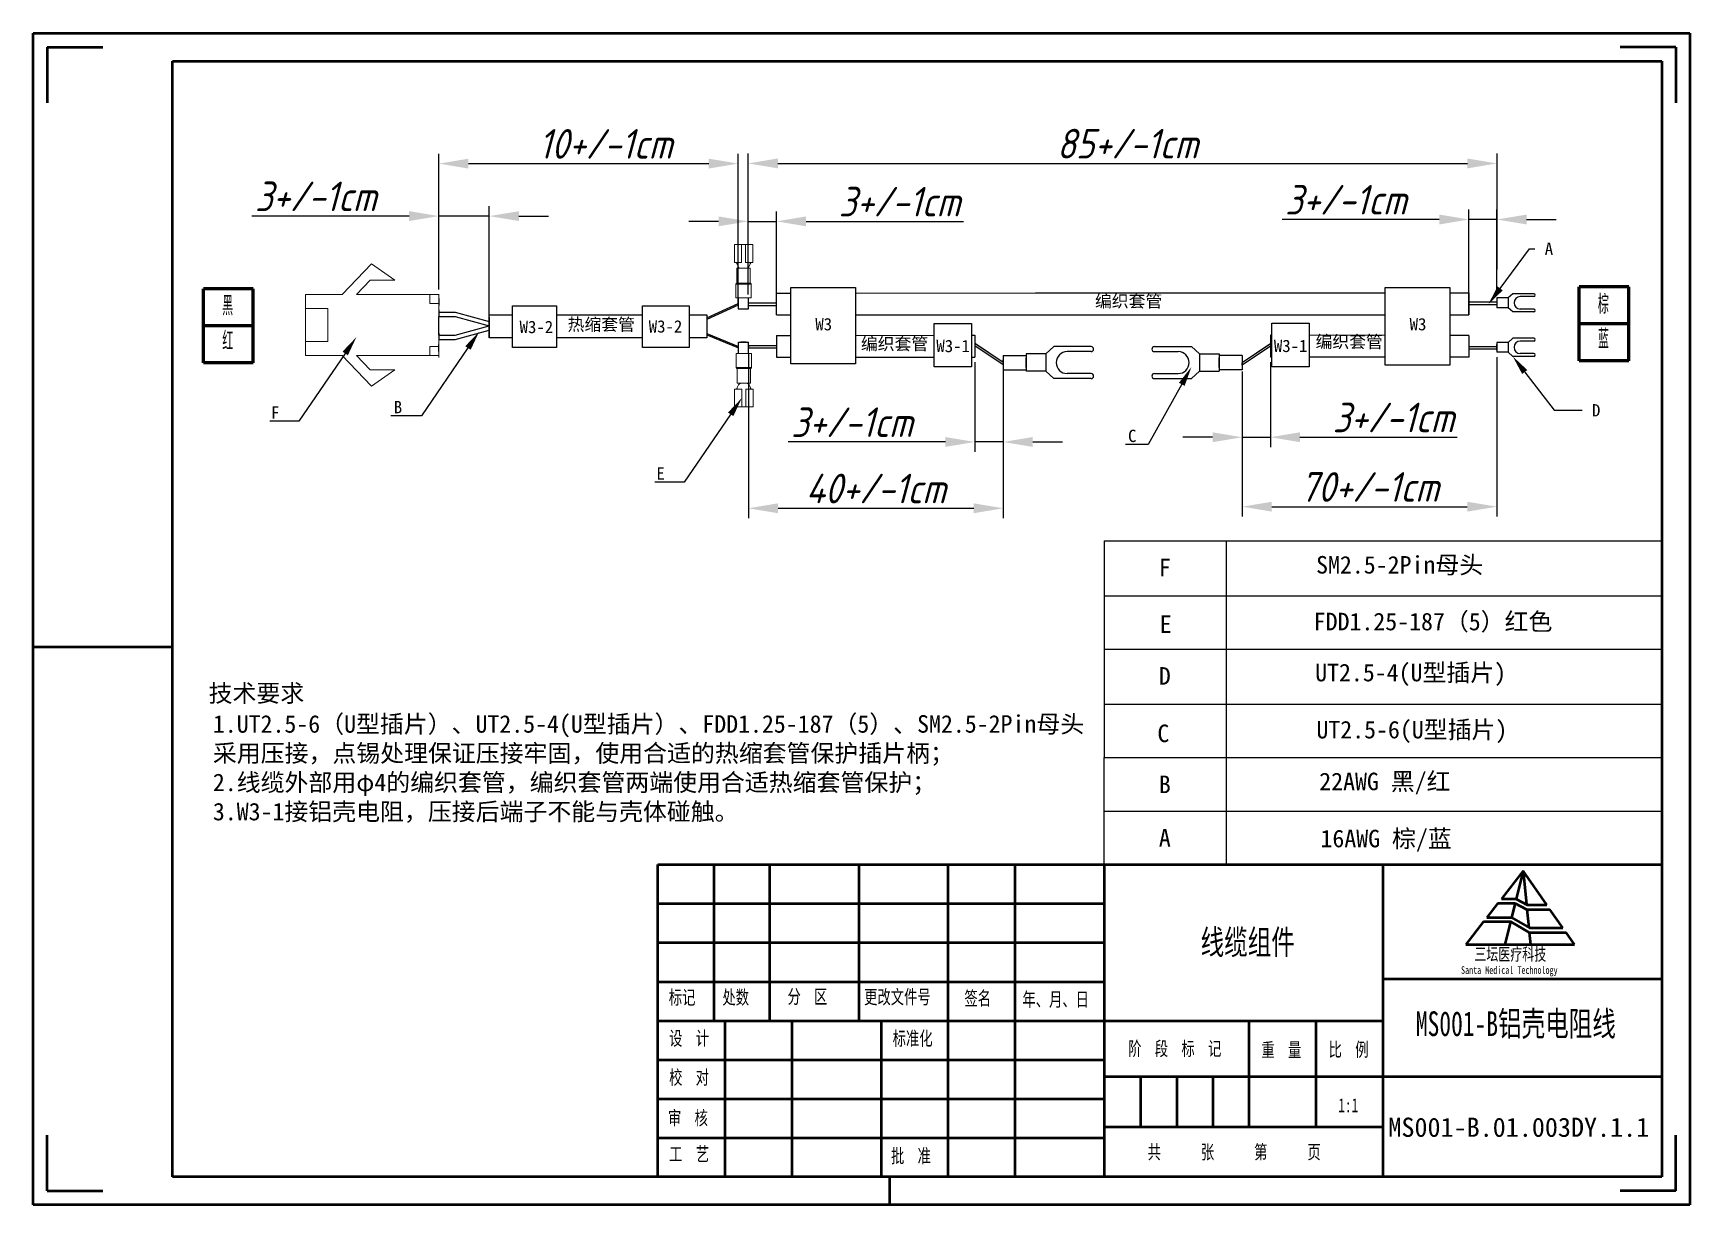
# Model space of a CAD drawing. Header units: millimetres. Extents: x 15931 to 18096, y 1463 to 3040.
# Drawn here: x 16694.1 to 17029.8, y 2802.6 to 3040 of the extents above; entities that cross this region are included whole.
import ezdxf
from ezdxf import colors
from ezdxf.entities.mleader import LeaderData, LeaderLine
from ezdxf.enums import TextEntityAlignment as Align
from ezdxf.math import Vec2, Vec3

# ---------------------------------------------------------------- set-up
doc = ezdxf.new("R2010")
doc.units = ezdxf.units.MM
for name, color, linetype, lineweight in [('dim', 82, 'Continuous', 9), ('总内框线', 7, 'Continuous', 50), ('标注层', 3, 'Continuous', 25)]:
    doc.layers.add(name, color=color, linetype=linetype, lineweight=lineweight)
doc.styles.add('GB', font='gbeitc.shx', dxfattribs={"bigfont": 'gbcbig.shx'})
doc.styles.add('SLDTEXTSTYLE1', font='TXT', dxfattribs={"width": 0.7})
doc.styles.add('TXT08', font='txt.shx', dxfattribs={"width": 0.8, "bigfont": 'gbcbig.shx'})
doc.styles.add('宋体', font='')
doc.styles.get('宋体').set_extended_font_data('SimSun')
doc.dimstyles.new('GB', dxfattribs={"dimtxt": 2.5, "dimasz": 3, "dimexe": 2, "dimexo": 1, "dimgap": 1, "dimtad": 1, "dimtoh": 1, "dimdsep": 46, "dimtxsty": 'GB', "dimcen": 2.5, "dimclrd": 1, "dimclre": 3, "dimclrt": 6, "dimadec": 0, "dimazin": 0, "dimtfac": 1, "dimtmove": 0, "dimatfit": 3, "dimfxl": 4, "dimarcsym": 0})

# ---------------------------------------------------------------- blocks, each defined once
blk = doc.blocks.new('*D332')
at = {"layer": 'Defpoints', "color": 0, "transparency": 16777216}
for p in [(16990.75, 3013.56), (16839.01, 2990.1), (16990.75, 2991.1)]:
    blk.add_point(p, dxfattribs=at)
at = {"layer": '标注层', "color": 3, "lineweight": -2, "transparency": 16777216}
for p, q in [((16839.01, 2991.1), (16839.01, 3015.56)), ((16990.75, 2992.1), (16990.75, 3015.56))]:
    blk.add_line(p, q, dxfattribs=at)
at = {"layer": '标注层', "color": 1, "lineweight": -2, "transparency": 16777216}
blk.add_line((16845.01, 3013.56), (16984.75, 3013.56), dxfattribs=at)
at = {"layer": '标注层', "color": 1, "transparency": 16777216}
for points in [[(16845.01, 3014.56), (16845.01, 3012.56), (16839.01, 3013.56)], [(16984.75, 3014.56), (16984.75, 3012.56), (16990.75, 3013.56)]]:
    blk.add_solid(points, dxfattribs=at)
at = {"layer": '标注层', "color": 6, "transparency": 16777216, "insert": (16915.86, 3017.56), "char_height": 6, "attachment_point": 5, "style": 'GB'}
blk.add_mtext('85+/-1cm', dxfattribs=at)
blk = doc.blocks.new('*D333')
at = {"layer": 'Defpoints', "color": 0, "transparency": 16777216}
for p in [(16990.72, 3002.2), (16985.04, 2986.26), (16990.72, 2986.32)]:
    blk.add_point(p, dxfattribs=at)
at = {"layer": '标注层', "color": 1, "lineweight": -2, "transparency": 16777216}
for p, q in [((16979.04, 3002.2), (16947.17, 3002.2)), ((16990.72, 3002.2), (16985.04, 3002.2)), ((16996.72, 3002.2), (17002.72, 3002.2))]:
    blk.add_line(p, q, dxfattribs=at)
at = {"layer": '标注层', "color": 3, "lineweight": -2, "transparency": 16777216}
for p, q in [((16985.04, 2987.26), (16985.04, 3004.2)), ((16990.72, 2987.32), (16990.72, 3004.2))]:
    blk.add_line(p, q, dxfattribs=at)
at = {"layer": '标注层', "color": 1, "transparency": 16777216}
for points in [[(16979.04, 3003.2), (16979.04, 3001.2), (16985.04, 3002.2)], [(16996.72, 3003.2), (16996.72, 3001.2), (16990.72, 3002.2)]]:
    blk.add_solid(points, dxfattribs=at)
at = {"layer": '标注层', "color": 6, "transparency": 16777216, "insert": (16960.1, 3006.2), "char_height": 6, "attachment_point": 5, "style": 'GB'}
blk.add_mtext('3+/-1cm', dxfattribs=at)
blk = doc.blocks.new('*D334')
at = {"layer": 'Defpoints', "color": 0, "transparency": 16777216}
for p in [(16839, 3001.82), (16839, 2986.04), (16844.73, 2986.26)]:
    blk.add_point(p, dxfattribs=at)
at = {"layer": '标注层', "color": 1, "lineweight": -2, "transparency": 16777216}
for p, q in [((16833, 3001.82), (16827, 3001.82)), ((16839, 3001.82), (16844.73, 3001.82)), ((16850.73, 3001.82), (16882.6, 3001.82))]:
    blk.add_line(p, q, dxfattribs=at)
at = {"layer": '标注层', "color": 3, "lineweight": -2, "transparency": 16777216}
for p, q in [((16839, 2987.04), (16839, 3003.82)), ((16844.73, 2987.26), (16844.73, 3003.82))]:
    blk.add_line(p, q, dxfattribs=at)
at = {"layer": '标注层', "color": 1, "transparency": 16777216}
for points in [[(16833, 3002.82), (16833, 3000.82), (16839, 3001.82)], [(16850.73, 3002.82), (16850.73, 3000.82), (16844.73, 3001.82)]]:
    blk.add_solid(points, dxfattribs=at)
at = {"layer": '标注层', "color": 6, "transparency": 16777216, "insert": (16869.66, 3005.82), "char_height": 6, "attachment_point": 5, "style": 'GB'}
blk.add_mtext('3+/-1cm', dxfattribs=at)
blk = doc.blocks.new('*D335')
at = {"layer": 'Defpoints', "color": 0, "transparency": 16777216}
for p in [(16839.05, 2976.13), (16890.7, 2972.68), (16890.7, 2943.7)]:
    blk.add_point(p, dxfattribs=at)
at = {"layer": '标注层', "color": 3, "lineweight": -2, "transparency": 16777216}
for p, q in [((16839.05, 2975.13), (16839.05, 2941.7)), ((16890.7, 2971.68), (16890.7, 2941.7))]:
    blk.add_line(p, q, dxfattribs=at)
at = {"layer": '标注层', "color": 1, "lineweight": -2, "transparency": 16777216}
blk.add_line((16845.05, 2943.7), (16884.7, 2943.7), dxfattribs=at)
at = {"layer": '标注层', "color": 1, "transparency": 16777216}
for points in [[(16845.05, 2944.7), (16845.05, 2942.7), (16839.05, 2943.7)], [(16884.7, 2944.7), (16884.7, 2942.7), (16890.7, 2943.7)]]:
    blk.add_solid(points, dxfattribs=at)
at = {"layer": '标注层', "color": 6, "transparency": 16777216, "insert": (16864.87, 2947.7), "char_height": 6, "attachment_point": 5, "style": 'GB'}
blk.add_mtext('40+/-1cm', dxfattribs=at)
blk = doc.blocks.new('*D336')
at = {"layer": 'Defpoints', "color": 0, "transparency": 16777216}
for p in [(16990.72, 2975.31), (16939.1, 2972.41), (16990.72, 2944.02)]:
    blk.add_point(p, dxfattribs=at)
at = {"layer": '标注层', "color": 3, "lineweight": -2, "transparency": 16777216}
for p, q in [((16939.1, 2971.41), (16939.1, 2942.02)), ((16990.72, 2974.31), (16990.72, 2942.02))]:
    blk.add_line(p, q, dxfattribs=at)
at = {"layer": '标注层', "color": 1, "lineweight": -2, "transparency": 16777216}
blk.add_line((16945.1, 2944.02), (16984.72, 2944.02), dxfattribs=at)
at = {"layer": '标注层', "color": 1, "transparency": 16777216}
for points in [[(16945.1, 2945.02), (16945.1, 2943.02), (16939.1, 2944.02)], [(16984.72, 2945.02), (16984.72, 2943.02), (16990.72, 2944.02)]]:
    blk.add_solid(points, dxfattribs=at)
at = {"layer": '标注层', "color": 6, "transparency": 16777216, "insert": (16964.91, 2948.02), "char_height": 6, "attachment_point": 5, "style": 'GB'}
blk.add_mtext('70+/-1cm', dxfattribs=at)
blk = doc.blocks.new('*D337')
at = {"layer": 'Defpoints', "color": 0, "transparency": 16777216}
for p in [(16884.95, 2974.31), (16890.67, 2972.74), (16890.67, 2957.13)]:
    blk.add_point(p, dxfattribs=at)
at = {"layer": '标注层', "color": 3, "lineweight": -2, "transparency": 16777216}
for p, q in [((16884.95, 2973.31), (16884.95, 2955.13)), ((16890.67, 2971.74), (16890.67, 2955.13))]:
    blk.add_line(p, q, dxfattribs=at)
at = {"layer": '标注层', "color": 1, "lineweight": -2, "transparency": 16777216}
for p, q in [((16878.95, 2957.13), (16847.08, 2957.13)), ((16890.67, 2957.13), (16884.95, 2957.13)), ((16896.67, 2957.13), (16902.67, 2957.13))]:
    blk.add_line(p, q, dxfattribs=at)
at = {"layer": '标注层', "color": 1, "transparency": 16777216}
for points in [[(16878.95, 2958.13), (16878.95, 2956.13), (16884.95, 2957.13)], [(16896.67, 2958.13), (16896.67, 2956.13), (16890.67, 2957.13)]]:
    blk.add_solid(points, dxfattribs=at)
at = {"layer": '标注层', "color": 6, "transparency": 16777216, "insert": (16860.02, 2961.13), "char_height": 6, "attachment_point": 5, "style": 'GB'}
blk.add_mtext('3+/-1cm', dxfattribs=at)
blk = doc.blocks.new('*D338')
at = {"layer": 'Defpoints', "color": 0, "transparency": 16777216}
for p in [(16939.1, 2971.77), (16944.81, 2974.31), (16944.81, 2958.09)]:
    blk.add_point(p, dxfattribs=at)
at = {"layer": '标注层', "color": 3, "lineweight": -2, "transparency": 16777216}
for p, q in [((16944.81, 2973.31), (16944.81, 2956.09)), ((16939.1, 2970.77), (16939.1, 2956.09))]:
    blk.add_line(p, q, dxfattribs=at)
at = {"layer": '标注层', "color": 1, "lineweight": -2, "transparency": 16777216}
for p, q in [((16933.1, 2958.09), (16927.1, 2958.09)), ((16939.1, 2958.09), (16944.81, 2958.09)), ((16950.81, 2958.09), (16982.69, 2958.09))]:
    blk.add_line(p, q, dxfattribs=at)
at = {"layer": '标注层', "color": 1, "transparency": 16777216}
for points in [[(16933.1, 2959.09), (16933.1, 2957.09), (16939.1, 2958.09)], [(16950.81, 2959.09), (16950.81, 2957.09), (16944.81, 2958.09)]]:
    blk.add_solid(points, dxfattribs=at)
at = {"layer": '标注层', "color": 6, "transparency": 16777216, "insert": (16969.75, 2962.09), "char_height": 6, "attachment_point": 5, "style": 'GB'}
blk.add_mtext('3+/-1cm', dxfattribs=at)
blk = doc.blocks.new('*D431')
at = {"layer": 'Defpoints', "color": 0, "transparency": 16777216}
for p in [(16837, 3013.52), (16776.3, 2987.05), (16837, 2984.04)]:
    blk.add_point(p, dxfattribs=at)
at = {"layer": '标注层', "color": 3, "lineweight": -2, "transparency": 16777216}
for p, q in [((16776.3, 2988.05), (16776.3, 3015.52)), ((16837, 2985.04), (16837, 3015.52))]:
    blk.add_line(p, q, dxfattribs=at)
at = {"layer": '标注层', "color": 1, "lineweight": -2, "transparency": 16777216}
blk.add_line((16782.3, 3013.52), (16831, 3013.52), dxfattribs=at)
at = {"layer": '标注层', "color": 1, "transparency": 16777216}
for points in [[(16782.3, 3014.52), (16782.3, 3012.52), (16776.3, 3013.52)], [(16831, 3014.52), (16831, 3012.52), (16837, 3013.52)]]:
    blk.add_solid(points, dxfattribs=at)
at = {"layer": '标注层', "color": 6, "transparency": 16777216, "insert": (16810.09, 3017.52), "char_height": 6, "attachment_point": 5, "style": 'GB'}
blk.add_mtext('10+/-1cm', dxfattribs=at)
blk = doc.blocks.new('*D432')
at = {"layer": 'Defpoints', "color": 0, "transparency": 16777216}
for p in [(16776.3, 3002.89), (16776.3, 2987.01), (16786.54, 2981.42)]:
    blk.add_point(p, dxfattribs=at)
at = {"layer": '标注层', "color": 3, "lineweight": -2, "transparency": 16777216}
for p, q in [((16776.3, 2988.01), (16776.3, 3004.89)), ((16786.54, 2982.42), (16786.54, 3004.89))]:
    blk.add_line(p, q, dxfattribs=at)
at = {"layer": '标注层', "color": 1, "lineweight": -2, "transparency": 16777216}
for p, q in [((16770.3, 3002.89), (16738.43, 3002.89)), ((16786.54, 3002.89), (16776.3, 3002.89)), ((16792.54, 3002.89), (16798.54, 3002.89))]:
    blk.add_line(p, q, dxfattribs=at)
at = {"layer": '标注层', "color": 1, "transparency": 16777216}
for points in [[(16770.3, 3003.89), (16770.3, 3001.89), (16776.3, 3002.89)], [(16792.54, 3003.89), (16792.54, 3001.89), (16786.54, 3002.89)]]:
    blk.add_solid(points, dxfattribs=at)
at = {"layer": '标注层', "color": 6, "transparency": 16777216, "insert": (16751.37, 3006.89), "char_height": 6, "attachment_point": 5, "style": 'GB'}
blk.add_mtext('3+/-1cm', dxfattribs=at)

msp = doc.modelspace()

# ---------------------------------------------------------------- linework, layer by layer
at = {"linetype": 'Continuous', "lineweight": 15}
for p, q in [((16836.193, 2997.112), (16836.193, 2993.512)), ((16836.193, 2997.112), (16837.654, 2997.112)), ((16837.654, 2993.512), (16837.654, 2997.112)), ((16837.654, 2997.112), (16838.487, 2997.112)), ((16838.487, 2997.112), (16838.487, 2993.512)), ((16838.487, 2997.112), (16839.947, 2997.112)), ((16839.947, 2993.512), (16839.947, 2997.112)), ((16836.193, 2993.512), (16837.654, 2993.512)), ((16836.73, 2993.193), (16836.57, 2993.512)), ((16836.72, 2992.312), (16836.72, 2989.312)), ((16836.72, 2992.312), (16839.42, 2992.312)), ((16836.73, 2993.512), (16836.73, 2993.193)), ((16837.004, 2992.644), (16836.73, 2993.193)), ((16838.487, 2993.512), (16839.947, 2993.512)), ((16839.411, 2993.193), (16839.136, 2992.644)), ((16839.57, 2993.512), (16839.411, 2993.193)), ((16839.411, 2993.193), (16839.411, 2993.512)), ((16839.42, 2989.312), (16839.42, 2992.312)), ((16836.51, 2989.107), (16836.51, 2986.312)), ((16839.63, 2989.107), (16836.51, 2989.107)), ((16836.673, 2989.294), (16836.528, 2989.149)), ((16836.528, 2989.149), (16839.613, 2989.149)), ((16839.468, 2989.294), (16836.673, 2989.294)), ((16836.715, 2989.312), (16839.425, 2989.312)), ((16839.613, 2989.149), (16839.468, 2989.294)), ((16839.63, 2986.312), (16839.63, 2989.107)), ((16839.63, 2986.312), (16836.51, 2986.312)), ((16836.563, 2972.234), (16836.563, 2975.029)), ((16839.683, 2975.029), (16836.563, 2975.029)), ((16839.683, 2975.029), (16839.683, 2972.234)), ((16839.683, 2972.234), (16836.563, 2972.234)), ((16836.726, 2972.047), (16836.581, 2972.192)), ((16836.581, 2972.192), (16839.666, 2972.192)), ((16839.521, 2972.047), (16836.726, 2972.047)), ((16836.768, 2972.029), (16839.478, 2972.029)), ((16836.773, 2969.029), (16836.773, 2972.029)), ((16839.473, 2972.029), (16839.473, 2969.029)), ((16839.666, 2972.192), (16839.521, 2972.047)), ((16836.246, 2964.229), (16836.246, 2967.829)), ((16836.246, 2967.829), (16837.707, 2967.829)), ((16836.782, 2968.148), (16836.623, 2967.829)), ((16836.773, 2969.029), (16839.473, 2969.029)), ((16837.057, 2968.698), (16836.782, 2968.148)), ((16836.782, 2967.829), (16836.782, 2968.148)), ((16837.707, 2967.829), (16837.707, 2964.229)), ((16838.54, 2964.229), (16838.54, 2967.829)), ((16838.54, 2967.829), (16840, 2967.829)), ((16839.464, 2968.148), (16839.189, 2968.698)), ((16839.623, 2967.829), (16839.464, 2968.148)), ((16839.464, 2968.148), (16839.464, 2967.829)), ((16840, 2967.829), (16840, 2964.229)), ((16836.246, 2964.229), (16837.707, 2964.229)), ((16837.707, 2964.229), (16838.54, 2964.229)), ((16838.54, 2964.229), (16840, 2964.229))]:
    msp.add_line(p, q, dxfattribs=at)
at = {"color": 7, "linetype": 'Continuous', "lineweight": 15}
for p, q in [((16762.665, 2993.202), (16756.725, 2987.015)), ((16767.366, 2989.908), (16762.665, 2993.202)), ((16759.633, 2987.015), (16762.41, 2989.908)), ((16762.41, 2989.908), (16767.366, 2989.908)), ((16749.304, 2987.015), (16749.304, 2984.202)), ((16756.725, 2987.015), (16749.304, 2987.015)), ((16774.504, 2987.015), (16759.633, 2987.015)), ((16776.304, 2987.015), (16774.504, 2987.015)), ((16774.504, 2987.015), (16774.504, 2985.215)), ((16774.504, 2985.215), (16776.304, 2985.215)), ((16776.304, 2987.047), (16776.304, 2974.247)), ((16776.304, 2985.215), (16776.304, 2987.015)), ((16776.304, 2985.215), (16776.304, 2976.44)), ((16749.304, 2977.452), (16749.304, 2984.202)), ((16749.304, 2984.202), (16753.804, 2984.202)), ((16753.804, 2977.452), (16753.804, 2984.202)), ((16749.304, 2977.452), (16753.804, 2977.452)), ((16749.304, 2977.452), (16749.304, 2974.64)), ((16756.725, 2974.64), (16749.304, 2974.64)), ((16756.725, 2974.64), (16762.665, 2968.452)), ((16762.41, 2971.747), (16759.633, 2974.64)), ((16774.504, 2974.64), (16759.633, 2974.64)), ((16774.504, 2976.44), (16774.504, 2974.64)), ((16776.304, 2976.44), (16774.504, 2976.44)), ((16774.504, 2974.64), (16776.304, 2974.64)), ((16776.304, 2974.64), (16776.304, 2976.44)), ((16767.366, 2971.747), (16762.41, 2971.747)), ((16762.665, 2968.452), (16767.366, 2971.747))]:
    msp.add_line(p, q, dxfattribs=at)
at = {"color": 3, "lineweight": 60}
for p, q in [((16728.634, 2980.682), (16728.634, 2988.182)), ((16738.667, 2988.182), (16728.634, 2988.182)), ((16738.667, 2980.682), (16738.667, 2988.182)), ((17007.401, 2981.079), (17007.401, 2988.579)), ((17017.434, 2988.579), (17007.401, 2988.579)), ((17017.434, 2981.079), (17017.434, 2988.579)), ((16738.667, 2980.682), (16728.634, 2980.682)), ((16728.634, 2973.182), (16728.634, 2980.682)), ((16738.667, 2973.182), (16738.667, 2980.682)), ((17017.434, 2981.079), (17007.401, 2981.079)), ((17007.401, 2973.579), (17007.401, 2981.079)), ((17017.434, 2973.579), (17017.434, 2981.079)), ((16738.667, 2973.182), (16728.634, 2973.182)), ((17017.434, 2973.579), (17007.401, 2973.579))]:
    msp.add_line(p, q, dxfattribs=at)
for p, q in [((16776.304, 2986.211), (16776.304, 2984.789)), ((16830.619, 2982.272), (16836.997, 2985.183)), ((16836.997, 2984.848), (16830.619, 2981.94)), ((16836.997, 2986.323), (16836.997, 2984.043)), ((16838.998, 2986.323), (16838.998, 2984.043)), ((16844.679, 2985.236), (16838.998, 2985.236)), ((16838.998, 2985.236), (16838.998, 2984.736)), ((16844.679, 2984.736), (16838.998, 2984.736)), ((16844.726, 2987.258), (16847.658, 2987.262)), ((16844.726, 2985.138), (16844.726, 2987.258)), ((16844.726, 2982.899), (16844.726, 2985.138)), ((16860.748, 2987.281), (16897.22, 2987.335)), ((16897.22, 2987.335), (16928.889, 2987.377)), ((16928.889, 2987.377), (16968.087, 2987.377)), ((16981.178, 2987.377), (16985.042, 2987.377)), ((16985.042, 2987.377), (16985.042, 2985.138)), ((16985.042, 2987.377), (16985.042, 2985.138)), ((16985.042, 2985.138), (16985.042, 2987.258)), ((16985.042, 2985.513), (16990.723, 2985.513)), ((16985.042, 2985.138), (16985.042, 2982.899)), ((16985.042, 2985.138), (16985.042, 2982.899)), ((16985.042, 2982.899), (16985.042, 2985.138)), ((16985.042, 2985.013), (16990.723, 2985.013)), ((16993.004, 2986.321), (16990.723, 2986.321)), ((16990.723, 2986.321), (16990.723, 2984.32)), ((16993.926, 2987.158), (16993.004, 2986.321)), ((16993.004, 2986.321), (16993.004, 2984.32)), ((16998.186, 2987.158), (16993.926, 2987.158)), ((16998.186, 2986.579), (16995.446, 2986.579)), ((16776.304, 2983.875), (16776.304, 2982.453)), ((16776.304, 2983.434), (16779.61, 2983.434)), ((16776.304, 2982.522), (16779.61, 2982.522)), ((16776.304, 2978.771), (16776.304, 2982.522)), ((16776.304, 2979.202), (16776.304, 2982.453)), ((16776.304, 2979.202), (16776.304, 2982.091)), ((16779.61, 2983.434), (16786.542, 2981.528)), ((16779.61, 2982.522), (16786.542, 2980.639)), ((16786.542, 2978.21), (16786.542, 2982.861)), ((16786.542, 2982.417), (16786.542, 2981.528)), ((16786.542, 2981.528), (16786.542, 2980.639)), ((16830.619, 2982.861), (16830.619, 2978.21)), ((16838.998, 2984.043), (16836.997, 2984.043)), ((16844.726, 2982.899), (16847.658, 2982.899)), ((16860.748, 2982.899), (16897.22, 2982.899)), ((16897.22, 2982.899), (16926.947, 2982.899)), ((16926.947, 2982.899), (16968.087, 2982.899)), ((16981.178, 2982.899), (16985.042, 2982.899)), ((16993.004, 2984.32), (16990.723, 2984.32)), ((16993.926, 2983.483), (16993.004, 2984.32)), ((16998.186, 2983.483), (16993.926, 2983.483)), ((16998.186, 2984.063), (16995.446, 2984.063)), ((16776.304, 2979.202), (16776.304, 2977.78)), ((16776.304, 2978.771), (16779.61, 2978.771)), ((16776.304, 2977.859), (16779.61, 2977.859)), ((16779.61, 2978.771), (16786.542, 2980.639)), ((16779.61, 2977.859), (16786.542, 2979.75)), ((16786.542, 2980.639), (16786.542, 2979.75)), ((16786.542, 2979.75), (16786.542, 2978.862)), ((16786.542, 2978.862), (16786.542, 2978.21)), ((16830.619, 2979.096), (16837.044, 2976.474)), ((16830.619, 2978.869), (16837.044, 2976.205)), ((16844.726, 2978.697), (16847.658, 2978.702)), ((16844.726, 2978.697), (16844.726, 2974.314)), ((16860.748, 2978.725), (16876.681, 2978.753)), ((16884.264, 2978.766), (16884.954, 2978.768)), ((16884.954, 2978.768), (16884.954, 2974.314)), ((16945.084, 2978.767), (16944.814, 2978.768)), ((16944.814, 2978.768), (16944.814, 2974.314)), ((16968.087, 2978.727), (16952.667, 2978.754)), ((16985.042, 2978.697), (16981.178, 2978.704)), ((16985.042, 2978.697), (16985.042, 2974.314)), ((16993.926, 2978.151), (16993.004, 2977.314)), ((16998.186, 2978.151), (16993.926, 2978.151)), ((16776.304, 2975.444), (16776.304, 2976.866)), ((16837.044, 2975.065), (16837.044, 2977.345)), ((16837.044, 2977.345), (16839.045, 2977.345)), ((16838.608, 2977.345), (16837.482, 2977.345)), ((16837.804, 2977.345), (16838.286, 2977.345)), ((16837.804, 2977.345), (16838.286, 2977.345)), ((16839.045, 2975.065), (16839.045, 2977.345)), ((16844.726, 2976.635), (16839.045, 2976.635)), ((16839.045, 2976.635), (16839.045, 2976.135)), ((16844.726, 2976.135), (16839.045, 2976.135)), ((16890.669, 2973.224), (16884.956, 2977.066)), ((16890.669, 2972.742), (16884.956, 2976.585)), ((16890.669, 2973.224), (16885.068, 2976.992)), ((16890.669, 2974.674), (16890.669, 2971.775)), ((16890.669, 2974.673), (16895.311, 2974.673)), ((16899.332, 2974.976), (16895.311, 2974.976)), ((16895.311, 2974.976), (16895.311, 2971.448)), ((16900.957, 2976.451), (16899.332, 2974.976)), ((16899.332, 2974.976), (16899.332, 2971.448)), ((16908.469, 2976.451), (16900.957, 2976.451)), ((16908.469, 2975.43), (16903.638, 2975.43)), ((16921.3, 2976.451), (16928.812, 2976.451)), ((16921.3, 2975.43), (16926.13, 2975.43)), ((16928.812, 2976.451), (16930.437, 2974.976)), ((16930.437, 2974.976), (16930.437, 2971.448)), ((16930.437, 2974.976), (16934.457, 2974.976)), ((16934.457, 2974.976), (16934.457, 2971.448)), ((16939.1, 2974.673), (16934.457, 2974.673)), ((16939.1, 2973.224), (16944.812, 2977.066)), ((16939.1, 2973.224), (16944.701, 2976.992)), ((16939.1, 2972.742), (16944.812, 2976.585)), ((16939.1, 2974.674), (16939.1, 2971.775)), ((16985.042, 2976.506), (16990.723, 2976.506)), ((16985.042, 2976.006), (16990.723, 2976.006)), ((16993.004, 2977.314), (16990.723, 2977.314)), ((16990.723, 2977.314), (16990.723, 2975.313)), ((16990.723, 2975.751), (16990.723, 2976.877)), ((16990.723, 2976.555), (16990.723, 2976.073)), ((16990.723, 2976.555), (16990.723, 2976.073)), ((16993.004, 2975.313), (16990.723, 2975.313)), ((16993.004, 2977.314), (16993.004, 2975.313)), ((16993.926, 2974.477), (16993.004, 2975.313)), ((16998.186, 2974.477), (16993.926, 2974.477)), ((16998.186, 2977.572), (16995.446, 2977.572)), ((16998.186, 2975.056), (16995.446, 2975.056)), ((16844.726, 2974.314), (16847.658, 2974.314)), ((16860.748, 2974.314), (16876.681, 2974.314)), ((16884.264, 2974.314), (16884.954, 2974.314)), ((16890.702, 2972.678), (16890.635, 2973.77)), ((16890.669, 2974.034), (16890.669, 2972.414)), ((16890.669, 2971.774), (16895.311, 2971.774)), ((16895.311, 2972.219), (16895.311, 2974.205)), ((16895.311, 2973.637), (16895.311, 2972.787)), ((16895.311, 2973.637), (16895.311, 2972.787)), ((16899.332, 2971.448), (16895.311, 2971.448)), ((16900.957, 2969.973), (16899.332, 2971.448)), ((16928.812, 2969.973), (16930.437, 2971.448)), ((16930.437, 2971.448), (16934.457, 2971.448)), ((16934.457, 2972.219), (16934.457, 2974.205)), ((16934.457, 2973.637), (16934.457, 2972.787)), ((16934.457, 2973.637), (16934.457, 2972.787)), ((16939.1, 2971.774), (16934.457, 2971.774)), ((16939.066, 2972.678), (16939.134, 2973.77)), ((16939.1, 2974.034), (16939.1, 2972.414)), ((16945.084, 2974.314), (16944.814, 2974.314)), ((16968.087, 2974.314), (16952.667, 2974.314)), ((16985.042, 2974.314), (16981.178, 2974.314)), ((16908.469, 2969.973), (16900.957, 2969.973)), ((16908.469, 2970.994), (16903.638, 2970.994)), ((16921.3, 2970.994), (16926.13, 2970.994)), ((16921.3, 2969.973), (16928.812, 2969.973)), ((16911.13, 2937.137), (16911.13, 2915.162)), ((16911.13, 2937.137), (17024.209, 2937.137)), ((16911.13, 2937.137), (17024.209, 2937.137)), ((16935.928, 2925.99), (16935.928, 2936.977)), ((16911.13, 2925.99), (17024.165, 2925.99)), ((16911.13, 2925.99), (17024.209, 2925.99)), ((16935.928, 2904.016), (16935.928, 2925.99)), ((16911.13, 2915.162), (16911.13, 2893.188)), ((16911.13, 2915.162), (17024.209, 2915.162)), ((16911.13, 2915.162), (17024.209, 2915.162)), ((16911.13, 2904.016), (17024.209, 2904.016)), ((16935.928, 2882.041), (16935.928, 2904.016)), ((16911.13, 2871.532), (16911.13, 2893.188)), ((16911.13, 2893.188), (17024.209, 2893.188)), ((16911.13, 2893.188), (17024.209, 2893.188)), ((16935.928, 2871.532), (16935.928, 2893.188)), ((16911.13, 2882.36), (17024.209, 2882.36))]:
    msp.add_line(p, q)
for points in [[(16847.658, 2988.394), (16860.748, 2988.394), (16860.748, 2972.991), (16847.658, 2972.991)], [(16968.087, 2988.394), (16981.178, 2988.394), (16981.178, 2972.688), (16968.087, 2972.688)], [(16800.177, 2976.287), (16791.229, 2976.287), (16791.229, 2984.69), (16800.177, 2984.69)], [(16827.056, 2976.287), (16817.564, 2976.287), (16817.564, 2984.69), (16827.056, 2984.69)], [(16876.681, 2981.149), (16884.264, 2981.149), (16884.264, 2972.349), (16876.681, 2972.349)], [(16945.084, 2981.178), (16952.667, 2981.178), (16952.667, 2972.378), (16945.084, 2972.378)]]:
    msp.add_lwpolyline(points, close=True)
for points in [[(16791.229, 2978.21), (16786.542, 2978.21), (16786.542, 2982.861), (16791.229, 2982.861)], [(16800.177, 2982.861), (16817.564, 2982.861)], [(16827.056, 2982.861), (16830.619, 2982.861)], [(16817.564, 2978.21), (16800.177, 2978.21)], [(16830.619, 2978.21), (16827.056, 2978.21)]]:
    msp.add_lwpolyline(points)
at = {"linetype": 'Continuous', "lineweight": 15}
for centre, radius, start, end in [((16837.541, 2992.912), 0.6, 206.56505, 270), ((16838.599, 2992.912), 0.6, 270, 333.43495), ((16836.57, 2989.107), 0.06, 135, 180), ((16836.715, 2989.252), 0.06, 90, 135), ((16839.425, 2989.252), 0.06, 45, 90), ((16839.57, 2989.107), 0.06, 0, 45), ((16836.623, 2972.234), 0.06, 180, 225), ((16836.768, 2972.089), 0.06, 225, 270), ((16839.478, 2972.089), 0.06, 270, 315), ((16839.623, 2972.234), 0.06, 315, 0), ((16837.594, 2968.429), 0.6, 90, 153.43495), ((16838.652, 2968.429), 0.6, 26.56505, 90)]:
    msp.add_arc(centre, radius, start, end, dxfattribs=at)
for centre, radius, start, end in [((16995.446, 2985.321), 1.258, 90, 270), ((16998.186, 2986.868), 0.29, 270, 90), ((16998.186, 2983.773), 0.29, 270, 90), ((16998.186, 2977.861), 0.29, 270, 90), ((16903.638, 2973.212), 2.218, 90, 270), ((16908.469, 2975.94), 0.51, 270, 90), ((16921.3, 2975.94), 0.51, 90, 270), ((16926.13, 2973.212), 2.218, 270, 90), ((16995.446, 2976.314), 1.258, 90, 270), ((16998.186, 2974.766), 0.29, 270, 90), ((16908.469, 2970.483), 0.51, 270, 90), ((16921.3, 2970.483), 0.51, 90, 270)]:
    msp.add_arc(centre, radius, start, end)
at = {"layer": '总内框线', "color": 4}
for p, q in [((16694.103, 3039.954), (17029.816, 3039.954)), ((16694.103, 2802.581), (16694.103, 3039.954)), ((17029.816, 3039.954), (17029.816, 2802.581)), ((17029.816, 2802.581), (16694.103, 2802.581))]:
    msp.add_line(p, q, dxfattribs=at)
at = {"layer": '总内框线'}
for p, q in [((16696.928, 3037.129), (16708.232, 3037.129)), ((16696.928, 3037.129), (16696.928, 3025.825)), ((17027.006, 3037.135), (17015.703, 3037.135)), ((17027.006, 3037.135), (17027.006, 3025.831)), ((16722.361, 3034.303), (17024.165, 3034.303)), ((16722.361, 2808.233), (16722.361, 3034.303)), ((17024.165, 3034.303), (17024.165, 2808.233)), ((16694.103, 2915.616), (16722.361, 2915.616)), ((16820.702, 2871.532), (17024.165, 2871.532)), ((16820.702, 2808.233), (16820.702, 2871.532)), ((16832.005, 2871.532), (16832.005, 2839.883)), ((16843.309, 2871.532), (16843.309, 2839.883)), ((16861.394, 2871.532), (16861.394, 2839.883)), ((16879.48, 2871.532), (16879.48, 2839.883)), ((16893.044, 2871.532), (16893.044, 2808.233)), ((16911.13, 2871.532), (16911.13, 2808.233)), ((16967.647, 2808.233), (16967.647, 2871.532)), ((17024.165, 2871.532), (17024.165, 2808.233)), ((16820.702, 2863.62), (16911.13, 2863.62)), ((16820.702, 2855.707), (16911.13, 2855.707)), ((16820.702, 2847.795), (16911.13, 2847.795)), ((16967.647, 2848.36), (17024.165, 2848.36)), ((16820.702, 2839.883), (16967.647, 2839.883)), ((16834.266, 2839.883), (16834.266, 2808.233)), ((16847.83, 2839.883), (16847.83, 2808.233)), ((16865.916, 2839.883), (16865.916, 2808.233)), ((16879.48, 2839.883), (16879.48, 2808.233)), ((16940.519, 2818.406), (16940.519, 2839.883)), ((16954.083, 2818.406), (16954.083, 2839.883)), ((16820.702, 2831.97), (16911.13, 2831.97)), ((16911.13, 2828.579), (16967.647, 2828.579)), ((16918.477, 2828.579), (16918.477, 2818.406)), ((16925.824, 2828.579), (16925.824, 2818.406)), ((16933.172, 2828.579), (16933.172, 2818.406)), ((16967.647, 2828.579), (17024.165, 2828.579)), ((16820.702, 2824.058), (16911.13, 2824.058)), ((16696.928, 2805.407), (16696.928, 2816.71)), ((16911.13, 2818.406), (16967.647, 2818.406)), ((17027.006, 2805.401), (17027.006, 2816.704)), ((16820.702, 2816.145), (16911.13, 2816.145)), ((17024.165, 2808.233), (16722.361, 2808.233)), ((17024.165, 2808.233), (16820.702, 2808.233)), ((16867.611, 2808.233), (16867.611, 2802.581)), ((16696.928, 2805.407), (16708.232, 2805.407)), ((17027.006, 2805.401), (17015.703, 2805.401))]:
    msp.add_line(p, q, dxfattribs=at)
at = {"layer": '总内框线', "color": 1}
for p, q in [((16996.019, 2870.244), (16991.623, 2864.607)), ((16996.019, 2870.244), (16994.613, 2864.581)), ((17000.831, 2863.367), (16996.019, 2870.244)), ((16996.019, 2870.244), (16996.699, 2863.445)), ((16990.911, 2863.693), (16988.648, 2860.791)), ((16990.911, 2863.693), (16994.351, 2863.693)), ((16991.623, 2864.607), (16994.565, 2864.607)), ((16994.387, 2863.674), (16993.67, 2860.787)), ((16994.351, 2863.693), (16996.757, 2862.449)), ((16994.565, 2864.607), (16996.843, 2863.367)), ((16988.648, 2860.791), (16993.663, 2860.791)), ((16993.663, 2860.791), (16997.289, 2858.721)), ((16996.757, 2862.449), (17001.473, 2862.449)), ((16996.798, 2862.449), (16997.163, 2858.792)), ((16996.843, 2863.367), (17000.831, 2863.367)), ((17004.081, 2858.721), (17001.473, 2862.449)), ((16988.002, 2859.962), (16984.392, 2855.332)), ((16988.002, 2859.962), (16993.438, 2859.962)), ((16993.462, 2859.948), (16992.316, 2855.332)), ((16993.438, 2859.962), (16997.24, 2857.759)), ((16997.24, 2857.759), (17004.754, 2857.759)), ((16997.267, 2857.759), (16997.509, 2855.332)), ((16997.289, 2858.721), (17004.081, 2858.721)), ((17006.452, 2855.332), (17004.754, 2857.759)), ((16984.392, 2855.332), (17006.452, 2855.332))]:
    msp.add_line(p, q, dxfattribs=at)

# ---------------------------------------------------------------- texts
at = {"layer": 'dim', "color": 6, "style": 'TXT08', "width": 0.8}
for s, p in [('黑', (16733.521, 2984.843)), ('棕', (17012.288, 2985.239)), ('红', (16733.544, 2977.799)), ('蓝', (17012.312, 2978.195))]:
    msp.add_text(s, height=3.853, dxfattribs=at).set_placement(p, align=Align.MIDDLE)
at = {"layer": '总内框线', "color": 6}
for s, insert, char_height, width, attachment_point, style in [('{\\fSimSun|b0|i0|c134|p2;编织套管}', (16909.269, 2986.916), 2.5, 47.30749, 1, 'GB'), ('{\\fSimSun|b0|i0|c134|p54;W3-2}', (16792.677, 2981.683), 2.5, 47.30749, 1, 'GB'), ('{\\fSimSun|b0|i0|c134|p2;热缩套管}', (16802.409, 2982.194), 2.5, 47.30749, 1, 'GB'), ('{\\fSimSun|b0|i0|c134|p54;W3-2}', (16818.842, 2981.791), 2.5, 47.30749, 1, 'GB'), ('{\\fSimSun|b0|i0|c134|p54;W3}', (16852.601, 2982.248), 2.5, 47.30749, 1, 'GB'), ('{\\fSimSun|b0|i0|c134|p54;W3}', (16973.031, 2982.244), 2.5, 47.30749, 1, 'GB'), ('{\\fSimSun|b0|i0|c134|p2;编织套管}', (16861.836, 2978.261), 2.5, 47.30749, 1, 'GB'), ('{\\fSimSun|b0|i0|c134|p54;W3-1}', (16877.121, 2977.825), 2.5, 47.30749, 1, 'GB'), ('{\\fSimSun|b0|i0|c134|p54;W3-1}', (16945.524, 2977.853), 2.5, 47.30749, 1, 'GB'), ('{\\fSimSun|b0|i0|c134|p2;编织套管}', (16967.61, 2978.697), 2.5, 47.30749, 3, 'GB'), ('{\\fSimSun|b0|i0|c134|p54;SM2.5-2Pin母头}', (16954.082, 2934.023), 3.55114, 47.30749, 1, 'GB'), ('{\\fSimSun|b0|i0|c134|p54;F}', (16922.212, 2933.489), 3.55114, 8.0267, 1, 'GB'), ('{\\fSimSun|b0|i0|c134|p54;E}', (16922.402, 2921.978), 3.55114, 8.0267, 1, 'GB'), ('{\\fSimSun|b0|i0|c134|p54;FDD1.25-187（5）红色}', (16953.599, 2922.527), 3.55114, 65.38902, 1, 'GB'), ('{\\fSimSun|b0|i0|c134|p54;D}', (16922.212, 2911.514), 3.55114, 8.0267, 1, 'GB'), ('{\\fSimSun|b0|i0|c134|p54;UT2.5-4(U型插片)}', (16953.892, 2912.193), 3.55114, 47.30749, 1, 'GB'), ('{\\fSimSun|b0|i0|c134|p2;技术要求}', (16729.658, 2908.016), 3.55114, 132.12967, 1, 'GB'), ('{\\fSimSun|b0|i0|c134|p54;1.UT2.5-6（U型插片）、UT2.5-4(U型插片）、FDD1.25-187（5）、SM2.5-2Pin母头采用压接，点锡处理保证压接牢固，使用合适的热缩套管保护插片柄；\\P2.线缆外部用φ4的编织套管，编织套管两端使用合适热缩套管保护；\\P3.W3-1接铝壳电阻，压接后端子不能与壳体碰触。}', (16730.527, 2901.785), 3.551136, 177.49812, 1, 'GB'), ('{\\fSimSun|b0|i0|c134|p54;UT2.5-6(U型插片)}', (16954.141, 2900.628), 3.55114, 47.30749, 1, 'GB'), ('{\\fSimSun|b0|i0|c134|p54;C}', (16921.919, 2899.874), 3.55114, 8.0267, 1, 'GB'), ('{\\fSimSun|b0|i0|c134|p54;22AWG 黑/红}', (16954.719, 2890.135), 3.55114, 47.30749, 1, 'GB'), ('{\\fSimSun|b0|i0|c134|p54;B}', (16922.212, 2889.54), 3.55114, 8.0267, 1, 'GB'), ('{\\fSimSun|b0|i0|c134|p2;A}', (16922.212, 2878.712), 3.55114, 8.0267, 1, 'GB'), ('{\\fSimSun|b0|i0|c134|p54;16AWG 棕/蓝}', (16954.969, 2878.57), 3.55114, 47.30749, 1, 'GB'), ('{\\fSimSun|b0|i0|c134|p2;线缆组件}', (16930.674, 2858.307), 5, 94.62992, 1, 'SLDTEXTSTYLE1'), ('{\\fSimSun|b0|i0|c134|p2;标记}', (16822.911, 2846.032), 2.82588, 105.14436, 1, 'SLDTEXTSTYLE1'), ('{\\fSimSun|b0|i0|c134|p2;处数}', (16833.787, 2846.049), 2.82588, 105.14436, 1, 'SLDTEXTSTYLE1'), ('{\\fSimSun|b0|i0|c134|p2;分\u3000区}', (16846.968, 2846.189), 2.82588, 105.14436, 1, 'SLDTEXTSTYLE1'), ('{\\fSimSun|b0|i0|c134|p2;更改文件号}', (16862.493, 2846.128), 2.82588, 105.14436, 1, 'SLDTEXTSTYLE1'), ('{\\fSimSun|b0|i0|c134|p2;签名}', (16882.821, 2845.836), 2.82588, 105.14436, 1, 'SLDTEXTSTYLE1'), ('{\\fSimSun|b0|i0|c134|p2;年、月、日}', (16894.571, 2845.617), 2.82588, 105.14436, 1, 'SLDTEXTSTYLE1'), ('{\\fSimSun|b0|i0|c134|p54;MS001-B铝壳电阻线}', (16974.288, 2841.783), 5, 94.62992, 1, 'SLDTEXTSTYLE1'), ('{\\fSimSun|b0|i0|c134|p2;设\u3000计}', (16822.979, 2837.735), 2.82588, 105.14436, 1, 'SLDTEXTSTYLE1'), ('{\\fSimSun|b0|i0|c134|p2;标准化}', (16868.276, 2837.718), 2.82588, 105.14436, 1, 'SLDTEXTSTYLE1'), ('{\\fSimSun|b0|i0|c134|p2;阶\u3000段\u3000标\u3000记}', (16915.995, 2835.647), 2.82588, 105.14436, 1, 'SLDTEXTSTYLE1'), ('{\\fSimSun|b0|i0|c134|p2;重\u3000量}', (16942.991, 2835.388), 2.82588, 105.14436, 1, 'SLDTEXTSTYLE1'), ('{\\fSimSun|b0|i0|c134|p2;比\u3000例}', (16956.614, 2835.467), 2.82588, 105.14436, 1, 'SLDTEXTSTYLE1'), ('{\\fSimSun|b0|i0|c134|p2;校  对}', (16822.979, 2829.822), 2.82588, 105.14436, 1, 'SLDTEXTSTYLE1'), ('{\\fSimSun|b0|i0|c134|p2;1:1}', (16958.576, 2824.163), 2.82588, 105.14436, 1, 'SLDTEXTSTYLE1'), ('{\\fSimSun|b0|i0|c134|p2;审\u3000核}', (16822.748, 2821.606), 2.82588, 105.14436, 1, 'SLDTEXTSTYLE1'), ('{\\fSimSun|b0|i0|c134|p54;\\W1;MS001-B.01.003DY.1.1}', (16968.728, 2820.246), 3.88422, 60.21792, 1, 'SLDTEXTSTYLE1'), ('{\\fSimSun|b0|i0|c134|p2;工\u3000艺}', (16822.979, 2814.275), 2.82588, 105.14436, 1, 'SLDTEXTSTYLE1'), ('{\\fSimSun|b0|i0|c134|p2;批\u3000准}', (16867.93, 2813.915), 2.82588, 105.14436, 1, 'SLDTEXTSTYLE1'), ('{\\fSimSun|b0|i0|c134|p2;共\u3000\u3000\u3000张\u3000\u3000\u3000第\u3000\u3000\u3000页}', (16919.943, 2814.707), 2.82588, 105.14436, 1, 'SLDTEXTSTYLE1')]:
    msp.add_mtext(s, dxfattribs=dict(at, insert=insert, char_height=char_height, width=width, attachment_point=attachment_point, style=style))
at = {"layer": '总内框线', "color": 5, "insert": (16986.148, 2854.633), "char_height": 2.54329, "width": 94.62992, "attachment_point": 1, "style": 'SLDTEXTSTYLE1'}
msp.add_mtext('{\\fSimSun|b0|i0|c134|p2;三坛医疗科技}', dxfattribs=at)
at = {"layer": '总内框线', "color": 5, "insert": (16983.451, 2850.93), "char_height": 1.55649, "attachment_point": 1, "style": 'SLDTEXTSTYLE1'}
msp.add_mtext('Santa Medical Technology', dxfattribs=at)

# ---------------------------------------------------------------- dimensions: what is measured, and where the dimension line sits
at = {"layer": '标注层'}
for base, p1, p2, text, picture, middle in [((16836.997, 3013.516), (16776.304, 2987.047), (16836.997, 2984.043), '10+/-1cm', '*D431', (16810.094, 3013.516)), ((16990.755, 3013.557), (16839.014, 2990.101), (16990.755, 2991.102), '85+/-1cm', '*D332', (16915.864, 3013.557)), ((16776.304, 3002.893), (16786.542, 2981.417), (16776.304, 2987.015), '3+/-1cm', '*D432', (16751.367, 3002.893)), ((16838.998, 3001.822), (16844.726, 2986.258), (16838.998, 2986.044), '3+/-1cm', '*D334', (16869.664, 3001.822)), ((16990.723, 3002.197), (16985.042, 2986.258), (16990.723, 2986.321), '3+/-1cm', '*D333', (16960.105, 3002.197)), ((16890.669, 2957.131), (16884.954, 2974.314), (16890.669, 2972.742), '3+/-1cm', '*D337', (16860.017, 2957.131)), ((16944.814, 2958.09), (16939.1, 2971.775), (16944.814, 2974.314), '3+/-1cm', '*D338', (16969.752, 2958.09))]:
    dim = msp.add_linear_dim(base=base, p1=p1, p2=p2, text=text, dimstyle='GB', override={"dimtxt": 6, "dimasz": 6}, dxfattribs=at)
    dim.commit()
    dim.dimension.update_dxf_attribs({"geometry": picture, "text_midpoint": middle, "dimtype": 160})
for base, p1, p2, text, picture, middle in [((16890.702, 2943.696), (16839.045, 2976.135), (16890.702, 2972.678), '40+/-1cm', '*D335', (16864.874, 2947.696)), ((16990.723, 2944.016), (16939.1, 2972.414), (16990.723, 2975.313), '70+/-1cm', '*D336', (16964.912, 2948.016))]:
    dim = msp.add_linear_dim(base=base, p1=p1, p2=p2, text=text, dimstyle='GB', override={"dimtxt": 6, "dimasz": 6}, dxfattribs=at)
    dim.commit()
    dim.dimension.update_dxf_attribs({"geometry": picture, "text_midpoint": middle})

# ---------------------------------------------------------------- leaders
ml = msp.add_multileader_mtext('Standard')
ml.set_content('A', color=256, style='宋体')
ml.set_leader_properties()
ml.build(insert=Vec2(0, 0))
ml.multileader.update_dxf_attribs({"text_right_attachment_type": 6, "dogleg_length": 0.36})
ctx = ml.context
ctx.base_point, ctx.char_height, ctx.plane_origin = Vec3(16998.406, 2996.28), 2.5, Vec3(17027.684, 3000.186)
ctx.right_attachment = 6
notes = []
notes.append((ctx, [(1, (1, 1, 0), (16997.349, 2996.28), (1, 0), 1.057, [(0, [(16988.979, 2985.024)], 0, [])])]))
ctx.mtext.insert, ctx.mtext.flow_direction = Vec3(17000.406, 2997.53), 5
ml = msp.add_multileader_mtext('Standard')
ml.set_content('F', color=256, style='宋体')
ml.set_leader_properties()
ml.build(insert=Vec2(0, 0))
ml.multileader.update_dxf_attribs({"text_right_attachment_type": 6, "dogleg_length": 0.36})
ctx = ml.context
ctx.base_point, ctx.char_height, ctx.plane_origin = Vec3(16740.363, 2963.088), 2.5, Vec3(16769.293, 3021.823)
ctx.right_attachment, ctx.text_align_type = 6, 2
notes.append((ctx, [(0, (1, 1, 0), (16747.933, 2961.338), (-1, 0), 1.936, [(0, [(16759.599, 2978.364)], 0, [])])]))
ctx.mtext.insert, ctx.mtext.alignment, ctx.mtext.flow_direction = Vec3(16743.997, 2964.338), 3, 5
ml = msp.add_multileader_mtext('Standard')
ml.set_content('B', color=256, style='宋体')
ml.set_leader_properties()
ml.build(insert=Vec2(0, 0))
ml.multileader.update_dxf_attribs({"text_right_attachment_type": 6, "dogleg_length": 0.36})
ctx = ml.context
ctx.base_point, ctx.char_height, ctx.plane_origin = Vec3(16765.271, 2964.194), 2.5, Vec3(16794.173, 3022.929)
ctx.right_attachment, ctx.text_align_type = 6, 2
notes.append((ctx, [(0, (1, 1, 0), (16772.813, 2962.444), (-1, 0), 1.936, [(0, [(16784.479, 2979.47)], 0, [])])]))
ctx.mtext.insert, ctx.mtext.alignment, ctx.mtext.flow_direction = Vec3(16768.877, 2965.444), 3, 5
ml = msp.add_multileader_mtext('Standard')
ml.set_content('D', color=256, style='宋体')
ml.set_leader_properties()
ml.build(insert=Vec2(0, 0))
ml.multileader.update_dxf_attribs({"text_right_attachment_type": 6, "dogleg_length": 0.36})
ctx = ml.context
ctx.base_point, ctx.char_height, ctx.plane_origin = Vec3(17007.981, 2963.544), 2.5, Vec3(17032.63, 2989.638)
ctx.right_attachment = 6
notes.append((ctx, [(1, (1, 1, 0), (17002.296, 2963.544), (1, 0), 5.685, [(0, [(16993.926, 2974.477)], 0, [])])]))
ctx.mtext.insert, ctx.mtext.flow_direction = Vec3(17009.981, 2964.794), 5
ml = msp.add_multileader_mtext('Standard')
ml.set_content('C', color=256, style='宋体')
ml.set_leader_properties()
ml.build(insert=Vec2(0, 0))
ml.multileader.update_dxf_attribs({"text_right_attachment_type": 6, "dogleg_length": 0.36})
ctx = ml.context
ctx.base_point, ctx.char_height, ctx.plane_origin = Vec3(16914.121, 2958.365), 2.5, Vec3(16967.946, 2977.677)
ctx.right_attachment, ctx.text_align_type = 6, 2
notes.append((ctx, [(0, (1, 1, 0), (16920.032, 2956.615), (-1, 0), 0.36, [(0, [(16928.812, 2972.303)], 0, [])])]))
ctx.mtext.insert, ctx.mtext.alignment, ctx.mtext.flow_direction = Vec3(16917.672, 2959.615), 3, 5
ml = msp.add_multileader_mtext('Standard')
ml.set_content('E', color=256, style='宋体')
ml.set_leader_properties()
ml.build(insert=Vec2(0, 0))
ml.multileader.update_dxf_attribs({"text_right_attachment_type": 6, "dogleg_length": 0.36})
ctx = ml.context
ctx.base_point, ctx.char_height, ctx.plane_origin = Vec3(16818.527, 2950.753), 2.5, Vec3(16847.401, 3009.488)
ctx.right_attachment, ctx.text_align_type = 6, 2
notes.append((ctx, [(0, (1, 1, 0), (16826.041, 2949.003), (-1, 0), 1.936, [(0, [(16837.707, 2966.029)], 0, [])])]))
ctx.mtext.insert, ctx.mtext.alignment, ctx.mtext.flow_direction = Vec3(16822.105, 2952.003), 3, 5
for ctx, leaders in notes:
    for number, flags, end, landing, length, lines in leaders:
        leader = LeaderData()
        leader.index, (leader.has_last_leader_line, leader.has_dogleg_vector, leader.attachment_direction) = number, flags
        leader.last_leader_point, leader.dogleg_vector, leader.dogleg_length = Vec3(end), Vec3(landing), length
        for number, points, colour, breaks in lines:
            line = LeaderLine()
            line.index, line.vertices, line.color, line.breaks = number, Vec3.list(points), colors.encode_raw_color(colour), breaks
            leader.lines.append(line)
        ctx.leaders.append(leader)

doc.saveas('drawing.dxf')
